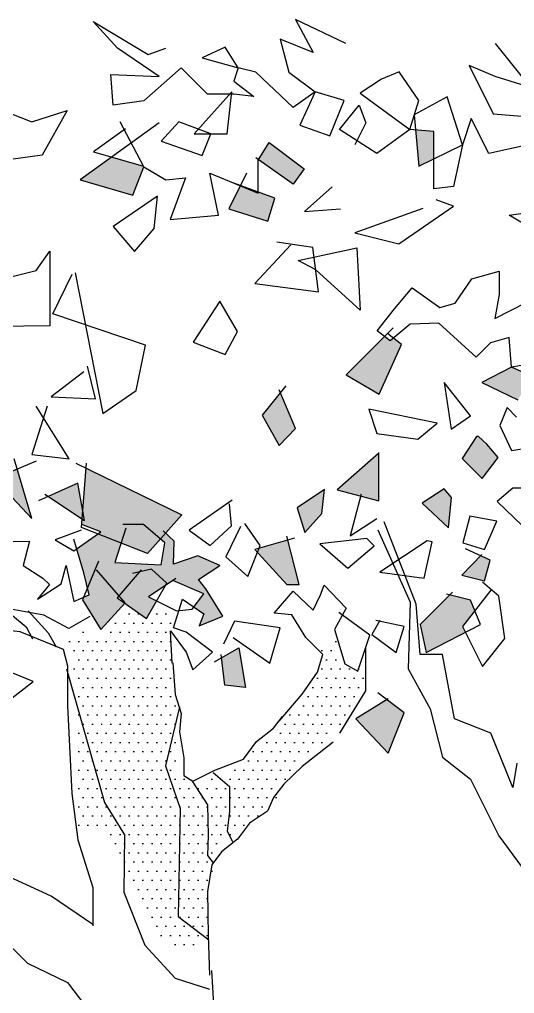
# Model space of a CAD drawing. Header units: centimetres. Extents: x -69 to 250, y -7 to 374.
# Drawn here: x 31.3 to 82.7, y 260.2 to 361.2 of the extents above; entities that cross this region are included whole.
import ezdxf

# ---------------------------------------------------------------- set-up
doc = ezdxf.new("R2010")
doc.units = ezdxf.units.CM
doc.header["$MEASUREMENT"] = 0

msp = doc.modelspace()

# ---------------------------------------------------------------- hatches: boundary and pattern name
at = {"linetype": 'Continuous'}
h = msp.add_hatch(color=256, dxfattribs=at)
h.paths.add_polyline_path([(31.04, 314.54), (29.12, 313.73), (28.87, 313.34), (32.55, 309.44)])
h.paths.add_polyline_path([(44.17, 345.89), (44.14, 345.96), (40.85, 346.9), (37.57, 344.53), (43.04, 342.94)])
h.paths.add_polyline_path([(2.06, 341.78), (-0.4, 340.8), (-0.81, 339.74), (2.56, 336.38), (4, 339.62)])
h.paths.add_polyline_path([(-14.97, 333.67), (-17.79, 328.05), (-9.78, 330)])
h.paths.add_polyline_path([(-40.26, 338.2), (-43.15, 337.34), (-38.46, 334.6), (-38.29, 336.72)])
h.paths.add_polyline_path([(-45.09, 328.55), (-50.01, 327.29), (-46.81, 323.3)])
h.paths.add_polyline_path([(-22.81, 321.93), (-26.35, 319.41), (-21.21, 318.96)])
h.paths.add_polyline_path([(-7.34, 281.76), (-13.41, 280.15), (-13.42, 279.81), (-9.78, 277.69), (-6.05, 278.67), (-6.44, 279.61), (-6.53, 279.64), (-6.48, 279.69)])
h.paths.add_polyline_path([(-4.17, 278.44), (-9.45, 277.53), (-7.34, 274.21), (-3.53, 275.51)])
h.paths.add_polyline_path([(11.68, 295.13), (10.14, 296.74), (9.7, 296.45), (9.15, 296.92), (7.83, 295.78), (7.69, 295.31), (9.41, 293.52)])
h.paths.add_polyline_path([(15.85, 297.87), (13.01, 299.55), (12.42, 299.09), (12.22, 299.4), (10.93, 298.83), (11.49, 297.59), (11.16, 297.38), (11.59, 296.45), (13.67, 294.28), (14.23, 294.46), (14.47, 295.35), (15.08, 294.73), (15.75, 294.94)])
h.paths.add_polyline_path([(19.49, 290.26), (17.81, 289.45), (17.45, 287.75), (17.49, 287.69), (21.21, 286.65)])
h.paths.add_polyline_path([(23.11, 287.17), (21.33, 289.27), (21.08, 284.04), (24.77, 284.59)])
h.paths.add_polyline_path([(29.19, 293.95), (29.09, 294.85), (26.79, 294.91), (26.54, 293.43), (25.27, 294.81), (24.35, 294.08), (25.4, 293.43), (25.11, 291.96), (25.88, 291.35), (27.58, 292.2)])
h.paths.add_polyline_path([(48.14, 309.82), (38.19, 314.65), (37.84, 310.23), (38.02, 309.22), (37.78, 309.38), (37.74, 308.82), (39.72, 308.06), (39.38, 307.82), (44.56, 305.8)])
h.paths.add_polyline_path([(88.2, 302.6), (84.75, 301.14), (84.99, 300.13), (88.57, 298.34)])
h.paths.add_polyline_path([(80.97, 315.77), (79.77, 317.13), (78.91, 317.92), (78.7, 317.92), (77.21, 315.65), (79.28, 313.58)])
h.paths.add_polyline_path([(57.78, 342.64), (56.04, 343.28), (56.04, 343.16), (54.18, 343.92), (52.99, 341.54), (57.05, 340.25)])
h.paths.add_polyline_path([(74.28, 349.54), (72.39, 349.72), (72.72, 345.96), (74.28, 346.72)])
h.paths.add_polyline_path([(93.93, 352.96), (90.98, 355.54), (88.58, 353.52), (91.72, 352.04)])
h.paths.add_polyline_path([(92.75, 350.68), (88.07, 350.22), (89.88, 346.18), (90.19, 346.22)])
h.paths.add_polyline_path([(99.13, 345.67), (96.52, 346.4), (94.57, 343.62), (98.68, 341.11)])
h.paths.add_polyline_path([(25.98, 349.21), (24.5, 350.97), (20.63, 350.33), (23.23, 346), (24.94, 347.27), (24.85, 347.52)])
h.paths.add_polyline_path([(21.61, 345.79), (20.09, 348.42), (16.02, 344.66), (16.74, 343.84), (16.69, 343.22), (18.79, 342.76)])
h.paths.add_polyline_path([(22.29, 322.77), (20.17, 324.03), (18.13, 320.43), (20.34, 319.46)])
h.paths.add_polyline_path([(6.55, 313.91), (6.3, 314.06), (-0.44, 309.82), (2.69, 306.99), (5.23, 309.22), (7.61, 311.31)])
h.paths.add_polyline_path([(7.98, 316.07), (8.42, 316.41), (7.4, 318.17), (7.1, 317.78), (5.5, 318.44), (3.21, 315.85), (6.94, 313.69), (8.23, 314.62)])
h.paths.add_polyline_path([(-3.04, 328.09), (-3.72, 324.1), (-0.07, 322.95)])
h.paths.add_polyline_path([(-0.33, 333.52), (-1.88, 330.76), (-0.31, 330.06), (1.69, 332.7)])
h.paths.add_polyline_path([(-22.34, 349.17), (-31.1, 351.19), (-30.51, 346.89), (-29.72, 346.35), (-29.87, 345.74), (-23.41, 346.54)])
h.paths.add_polyline_path([(5.79, 278.75), (4.35, 279.78), (3.44, 276.88), (5.14, 276.32)])
h.paths.add_polyline_path([(9.32, 283.22), (7.29, 282.24), (7.52, 280.29), (9.79, 279.15), (11.49, 281.04)])
h = msp.add_hatch(color=256, dxfattribs=at)
h.paths.add_polyline_path([(70.92, 327.47), (70.08, 328.14), (69.75, 327.86), (69.17, 328.3), (65.18, 324.32), (68.62, 322.31)])
h.paths.add_polyline_path([(97.65, 336.09), (98.22, 338.95), (97.67, 339.38), (95.25, 338.37)])
h.paths.add_polyline_path([(110.29, 331.26), (108.59, 332.74), (105.02, 331.26), (108.64, 326.98)])
h.paths.add_polyline_path([(129.89, 321.47), (131.26, 321.35), (132.72, 323.09), (127.83, 323.64)])
h.paths.add_polyline_path([(126.69, 331.29), (126.92, 334.6), (126.75, 334.74), (124.52, 333.58)])
h.paths.add_polyline_path([(102.1, 324.25), (101.6, 324.97), (98.45, 320.15), (102.78, 319.7)])
h.paths.add_polyline_path([(57.18, 348.4), (56.07, 346.63), (59.68, 344.08), (60.82, 345.67)])
h.paths.add_polyline_path([(80.13, 305.12), (79.13, 305.59), (77.19, 303.56), (79.54, 302.97)])
h.paths.add_polyline_path([(72.87, 298.45), (73.49, 295.53), (77.56, 297.64), (77.25, 298.24), (78.53, 299.89), (78.09, 300.96), (75.92, 301.5)])
h.paths.add_polyline_path([(56.15, 306.33), (55.97, 305.9), (59.03, 302.57), (60.3, 302.57), (59.13, 307.18)])
h = msp.add_hatch(color=256, dxfattribs=at)
h.paths.add_polyline_path([(86.01, 317.9), (85.35, 316.14), (87.13, 315.11), (88.08, 317.22), (87.79, 317.44), (87.21, 316.93)])
h.paths.add_polyline_path([(90.89, 322.01), (88.91, 319.28), (91.69, 318.77)])
h.paths.add_polyline_path([(84.42, 324.17), (82.33, 325.12), (79.25, 323.54), (83, 321.72)])
h.paths.add_polyline_path([(76.11, 311.6), (75.36, 312.5), (73.06, 311.01), (75.81, 308.46)])
h.paths.add_polyline_path([(68.58, 316.19), (64.25, 312.41), (68.58, 311.27)])
h = msp.add_hatch(color=256, dxfattribs=at)
h.paths.add_polyline_path([(4.07, 286.84), (1.17, 288.09), (0.44, 285.63), (2.96, 284.1), (4.17, 286.26)])
h.paths.add_polyline_path([(0.33, 294.28), (-2, 293.32), (-0.05, 291.87)])
h.paths.add_polyline_path([(-25.68, 273.87), (-29.68, 273.37), (-27.68, 271.54)])
h.paths.add_polyline_path([(-34.67, 276.86), (-40, 277.36), (-37.34, 274.7)])
h.paths.add_polyline_path([(27.39, 278.39), (24.27, 278.21), (25.74, 276.36), (26.82, 276.31)])
h.paths.add_polyline_path([(2.94, 299.72), (3.67, 300.39), (1.75, 301.46), (0.9, 298.25), (0.97, 298.16), (1.56, 298.53), (2.63, 297.39), (4.78, 298.53), (4.85, 298.72)])
h.paths.add_polyline_path([(17.52, 299.65), (17.27, 299.38), (15.09, 300.71), (16.7, 302.6), (14.42, 302.53), (14.71, 300.9), (13.01, 299.55), (14.98, 298.39), (15.94, 298.72), (19.8, 297.19), (21.14, 298.91), (21.82, 298.14), (22.82, 298.92), (21.52, 298.82), (21.24, 301.46), (19.61, 301.81), (18.23, 300.39), (20.67, 299.57), (18.59, 297.78)])
h.paths.add_polyline_path([(16.51, 293.24), (15.08, 294.73), (14.23, 294.46), (13.4, 291.39), (14.81, 291.73), (16.08, 291.03)])
h.paths.add_polyline_path([(54.05, 296.03), (52.26, 295), (52.6, 292.14), (54.74, 291.91)])
h.paths.add_polyline_path([(41.4, 301.21), (43.73, 303.89), (44.98, 304.18), (46.58, 302.73), (46.45, 302.51), (47.18, 303), (50.4, 301.62), (49.35, 300.25), (50.39, 299.53), (49.93, 298.31), (52.37, 299.3), (50.62, 302.12), (49.86, 303.11), (52.07, 304.56), (49.78, 305.55), (47.27, 304.71), (47.34, 307.07), (46.44, 307.91), (45.9, 307.31), (46.35, 306.92), (45.97, 304.63), (41.17, 304.86), (41.81, 306.87), (39.38, 307.82), (37.2, 306.3), (37.96, 303.8), (38.5, 301.51), (37.93, 301.27), (37.81, 300.98), (39.72, 297.93), (42.2, 300.64)])
h.paths.add_polyline_path([(37.34, 313.09), (34.26, 311.72), (37.78, 309.38), (37.84, 310.23)])
h.paths.add_polyline_path([(62.93, 312.45), (60.11, 310.52), (60.89, 307.97), (62.66, 309.93)])
h.paths.add_polyline_path([(59.91, 318.76), (58.37, 322.48), (56.47, 320.13), (58.24, 316.99)])
h = msp.add_hatch(color=256, dxfattribs=at)
h.paths.add_polyline_path([(71.2, 289.27), (69.4, 290.65), (66.19, 288.65), (69.53, 285.1)])
h.paths.add_polyline_path([(44.68, 301.32), (46.45, 302.51), (46.58, 302.73), (44.98, 304.18), (43.73, 303.89), (41.58, 301.42), (42.23, 300.67), (42.2, 300.64), (44.44, 299.07), (45.51, 300.9)])
h.paths.add_polyline_path([(-1.06, 281.24), (1.82, 277.69), (3.36, 279.64), (1.5, 283.77), (0.23, 282.96), (0.28, 282.88)])
h.paths.add_polyline_path([(-19.91, 283.24), (-17.64, 281.26), (-14.4, 282.31), (-16.18, 285.39)])
h.paths.add_polyline_path([(19.57, 274.95), (19.12, 273.41), (20.15, 272.82), (21.52, 272.34), (21.23, 274.29)])
h.paths.add_polyline_path([(-23.72, 279.8), (-21.86, 280.85), (-22.42, 281.79), (-22.35, 281.83), (-23.48, 283.2), (-25.83, 281.18)])
h = msp.add_hatch(dxfattribs=at)
h.set_pattern_fill('DOTS', color=256, scale=15.24, style=0)
h.set_pattern_definition([(0, (-60.2102, -1.4464), (0.47625, 0.9525), [0, -0.9525])])
edge = h.paths.add_edge_path()
edge.add_line((38.6, 298.16), (35.88, 296.93))
edge.add_line((35.88, 296.93), (36.94, 293.6))
edge.add_line((36.94, 293.6), (37.29, 277.2))
edge.add_line((37.29, 277.2), (39.83, 277.47))
edge.add_line((39.83, 277.47), (41.15, 274.49))
edge.add_line((41.15, 274.49), (45.01, 266.77))
edge.add_line((45.01, 266.77), (47.38, 264.58))
edge.add_line((47.38, 264.58), (50.8, 265.45))
edge.add_line((50.8, 265.45), (51.41, 275.01))
edge.add_line((51.41, 275.01), (57.38, 279.66))
edge.add_line((57.38, 279.66), (60.63, 284.39))
edge.add_line((60.63, 284.39), (64.84, 288.08))
edge.add_line((64.84, 288.08), (67.56, 292.73))
edge.add_line((67.56, 292.73), (67.12, 294.39))
edge.add_line((67.12, 294.39), (64.58, 294.65))
edge.add_line((64.58, 294.65), (64.23, 297.11))
edge.add_line((64.23, 297.11), (62.73, 296.14))
edge.add_line((62.73, 296.14), (61.33, 291.85))
edge.add_line((61.33, 291.85), (57.65, 287.2))
edge.add_line((57.65, 287.2), (53.7, 283.87))
edge.add_line((53.7, 283.87), (50.19, 281.85))
edge.add_line((50.19, 281.85), (47.9, 283.17))
edge.add_line((47.9, 283.17), (47.82, 288.69))
edge.add_line((47.82, 288.69), (47.03, 293.51))
edge.add_line((47.03, 293.51), (47.29, 299.56))
edge.add_line((47.29, 299.56), (45.62, 300.7))
edge.add_line((45.62, 300.7), (45.01, 299.13))
edge.add_line((45.01, 299.13), (42.99, 300.09))
edge.add_line((42.99, 300.09), (40.71, 298.16))
edge.add_line((40.71, 298.16), (39.74, 296.41))
edge.add_line((39.74, 296.41), (38.16, 298.25))

# ---------------------------------------------------------------- linework, layer by layer
for p, q in [((41.44, 358.2), (38.93, 360.94)), ((38.93, 360.94), (44.64, 357.52)), ((65.16, 358.66), (59.91, 361.16)), ((59.91, 361.16), (61.74, 357.75)), ((61.74, 357.75), (58.32, 359.11)), ((58.32, 359.11), (59.23, 355.7)), ((80.66, 358.66), (84.31, 354.1)), ((45.78, 355.24), (41.44, 358.2)), ((44.64, 357.52), (46.46, 358.2)), ((52.62, 358.31), (50.22, 357.2)), ((53.98, 356.15), (52.62, 358.31)), ((50.22, 357.2), (53.98, 356.15)), ((40.99, 352.28), (40.76, 355.47)), ((40.76, 355.47), (45.78, 355.24)), ((48.06, 356.15), (44.18, 352.73)), ((50.79, 353.42), (48.06, 356.15)), ((53.98, 356.15), (53.53, 354.78)), ((55.81, 355.7), (53.98, 356.15)), ((59.68, 352.05), (55.81, 355.7)), ((59.23, 355.7), (61.96, 353.65)), ((70.69, 355.73), (68.85, 354.99)), ((72.72, 352.78), (70.69, 355.73)), ((80.66, 355.24), (77.93, 356.38)), ((77.93, 356.38), (80.43, 351.37)), ((53.53, 354.78), (55.58, 353.19)), ((68.85, 354.99), (66.64, 353.52)), ((84.31, 354.1), (80.66, 355.24)), ((53.3, 353.65), (49.42, 349.32)), ((52.84, 349.32), (53.3, 353.65)), ((61.96, 353.65), (59.68, 352.05)), ((61.96, 353.65), (60.37, 350.2)), ((64.98, 352.78), (61.96, 353.65)), ((66.64, 353.52), (71.77, 349.77)), ((44.18, 352.73), (40.99, 352.28)), ((53.53, 353.42), (50.79, 353.42)), ((55.58, 353.19), (53.53, 353.42)), ((63.5, 349.09), (64.98, 352.78)), ((71.77, 349.77), (72.72, 352.78)), ((75.67, 353.15), (72.25, 351.28)), ((77.24, 348.18), (75.67, 353.15)), ((29.29, 351.84), (32.54, 350.54)), ((32.54, 350.54), (36.22, 351.73)), ((36.22, 351.73), (33.62, 347.08)), ((64.47, 349.77), (66.53, 352.28)), ((66.53, 352.28), (67.21, 350.46)), ((45.78, 350.46), (37.57, 344.53)), ((44.14, 345.96), (41.74, 350.57)), ((47.82, 350.57), (45.98, 348.54)), ((51.13, 349.32), (47.82, 350.57)), ((67.21, 350.46), (66.07, 348.18)), ((72.25, 351.28), (72.72, 345.96)), ((78.15, 350.91), (77.24, 348.18)), ((79.98, 347.27), (78.15, 350.91)), ((80.43, 351.37), (83.4, 351.14)), ((42.29, 349.83), (38.97, 347.43)), ((60.37, 350.2), (63.5, 349.09)), ((68.35, 347.27), (64.47, 349.77)), ((71.77, 349.77), (68.35, 347.27)), ((74.28, 349.54), (71.77, 349.77)), ((74.28, 343.62), (74.28, 349.54)), ((45.98, 348.54), (50.22, 347.07)), ((49.42, 349.32), (52.84, 349.32)), ((50.22, 347.07), (51.13, 349.32)), ((56.04, 346.58), (57.18, 348.4)), ((57.18, 348.4), (60.82, 345.67)), ((38.97, 347.43), (44.14, 345.96)), ((72.72, 345.96), (77.24, 348.18)), ((77.24, 348.18), (76.33, 343.85)), ((84.08, 348.18), (79.98, 347.27)), ((33.62, 347.08), (30.37, 346.65)), ((59.68, 344.08), (55.81, 346.81)), ((56.04, 343.16), (56.04, 346.58)), ((43.04, 342.94), (44.18, 345.9)), ((44.18, 345.9), (46.46, 344.53)), ((60.82, 345.67), (59.68, 344.08)), ((37.57, 344.53), (43.04, 342.94)), ((46.46, 344.53), (48.51, 344.76)), ((48.51, 344.76), (46.92, 340.43)), ((51.93, 340.89), (51.02, 345.22)), ((51.02, 345.22), (56.04, 343.16)), ((54.83, 345.22), (52.99, 341.54)), ((57.78, 342.64), (53.53, 344.19)), ((63.74, 343.82), (60.87, 341.24)), ((76.33, 343.85), (74.28, 343.62)), ((45.61, 342.83), (41, 339.69)), ((45.24, 339.51), (45.61, 342.83)), ((57.05, 340.25), (57.78, 342.64)), ((76.33, 341.8), (74.51, 342.48)), ((52.99, 341.54), (57.05, 340.25)), ((60.87, 341.24), (64.6, 341.53)), ((73.14, 341.57), (66.07, 339.06)), ((70.63, 337.92), (76.33, 341.8)), ((82.1, 340.89), (85.41, 341.35)), ((46.92, 340.43), (51.93, 340.89)), ((85.64, 338.72), (82.1, 340.89)), ((41, 339.69), (43.21, 337.11)), ((43.21, 337.11), (45.24, 339.51)), ((66.07, 339.06), (70.63, 337.92)), ((59.44, 337.8), (55.71, 333.78)), ((61.73, 337.51), (58, 338.09)), ((60.18, 336.19), (66.27, 337.48)), ((62.31, 332.92), (61.73, 337.51)), ((66.27, 337.48), (66.64, 331.03)), ((33.01, 335.13), (34.43, 337.14)), ((34.43, 337.14), (34.43, 329.4)), ((62.02, 335.22), (60.18, 336.19)), ((21.47, 332.3), (33.01, 335.13)), ((34.73, 330.66), (36.74, 334.76)), ((37.04, 334.91), (39.94, 320.31)), ((66.64, 331.03), (62.02, 335.22)), ((76.5, 331.75), (78.21, 334.26)), ((78.21, 334.26), (81.07, 335.06)), ((81.07, 335.06), (81.07, 332.66)), ((55.71, 333.78), (62.31, 332.92)), ((70.21, 331.18), (72.04, 333.35)), ((72.04, 333.35), (74.9, 331.29)), ((81.07, 332.66), (80.61, 330.15)), ((52.07, 331.95), (49.3, 327.72)), ((53.91, 328.82), (52.07, 331.95)), ((74.9, 331.29), (76.5, 331.75)), ((80.61, 330.15), (83.93, 331.86)), ((44.34, 327.39), (34.73, 330.66)), ((68.38, 328.89), (70.21, 331.18)), ((34.43, 329.4), (25.94, 329.32)), ((71.81, 329.58), (69.75, 327.86)), ((74.78, 329.69), (71.81, 329.58)), ((78.67, 326.15), (74.78, 329.69)), ((52.62, 326.43), (53.91, 328.82)), ((70.06, 329.19), (65.18, 324.32)), ((69.75, 327.86), (68.38, 328.89)), ((70.92, 327.47), (69.48, 328.62)), ((82.1, 328.21), (80.15, 327.64)), ((82.33, 325.12), (82.1, 328.21)), ((43.37, 322.7), (44.34, 327.39)), ((49.3, 327.72), (52.62, 326.43)), ((68.62, 322.31), (70.92, 327.47)), ((80.15, 327.64), (78.67, 326.15)), ((39.15, 321.84), (38.35, 325.22)), ((85.64, 325.69), (82.33, 325.12)), ((37.95, 324.63), (34.57, 322.04)), ((65.18, 324.32), (68.62, 322.31)), ((82.33, 325.12), (79.25, 323.54)), ((84.42, 324.17), (82.33, 325.12)), ((58.93, 323.17), (56.47, 320.13)), ((75.35, 323.53), (76.09, 318.7)), ((78.08, 320.06), (75.35, 323.53)), ((79.25, 323.54), (83, 321.72)), ((39.94, 320.31), (43.37, 322.7)), ((59.91, 318.76), (58.24, 322.78)), ((34.57, 322.04), (39.15, 321.84)), ((34.15, 321.06), (32.55, 316.05)), ((36.43, 315.6), (33.01, 321.06)), ((56.47, 320.13), (58.24, 316.99)), ((74.61, 319.32), (67.54, 320.77)), ((67.54, 320.77), (68.37, 318.25)), ((81.88, 320.93), (81.14, 319.07)), ((82.87, 319.94), (81.88, 320.93)), ((72.62, 317.67), (74.61, 319.32)), ((76.09, 318.7), (78.08, 320.06)), ((58.24, 316.99), (59.91, 318.76)), ((68.37, 318.25), (72.62, 317.67)), ((81.14, 319.07), (82.34, 316.47)), ((78.7, 317.92), (77.21, 315.65)), ((78.91, 317.92), (78.7, 317.92)), ((79.77, 317.13), (78.91, 317.92)), ((80.97, 315.77), (79.77, 317.13)), ((68.58, 316.19), (64.25, 312.41)), ((68.58, 311.27), (68.58, 316.28)), ((82.34, 316.47), (83.87, 316.72)), ((33.01, 315.37), (28.67, 313.54)), ((32.55, 309.44), (30.73, 315.6)), ((32.55, 316.05), (36.43, 315.6)), ((37.11, 315.18), (48.14, 309.82)), ((37.71, 308.48), (38.23, 315.18)), ((77.21, 315.65), (79.28, 313.58)), ((79.28, 313.58), (80.97, 315.77)), ((28.67, 313.54), (32.55, 309.44)), ((37.34, 313.09), (33.23, 311.27)), ((38.02, 309.22), (37.34, 313.09)), ((62.93, 312.45), (60.11, 310.52)), ((62.66, 309.93), (62.93, 312.45)), ((64.25, 312.41), (68.58, 311.27)), ((75.36, 312.5), (73.06, 311.01)), ((76.11, 311.6), (75.36, 312.5)), ((82.49, 312.58), (80.85, 311.18)), ((85.33, 312.58), (82.49, 312.58)), ((33.92, 311.95), (38.02, 309.22)), ((53.36, 311.34), (48.87, 308.22)), ((66.75, 311.95), (65.61, 307.62)), ((75.81, 308.46), (76.11, 311.6)), ((80.85, 311.18), (83.47, 308.66)), ((53.29, 308.67), (53.06, 310.96)), ((60.11, 310.52), (60.89, 307.97)), ((73.06, 311.01), (75.81, 308.46)), ((48.14, 309.82), (44.56, 305.8)), ((60.89, 307.97), (62.66, 309.93)), ((65.61, 307.62), (68.35, 309.44)), ((72.45, 300.54), (69.11, 309.09)), ((78, 309.68), (77.28, 306.89)), ((80.82, 309.15), (78, 309.68)), ((79.54, 306.2), (80.82, 309.15)), ((37.66, 308.22), (34.99, 307.22)), ((36.9, 306.08), (39.72, 308.06)), ((44.56, 305.8), (37.71, 308.48)), ((39.72, 308.06), (37.74, 308.82)), ((42.31, 308.44), (41.17, 304.86)), ((44.14, 308.82), (42.01, 308.82)), ((46.35, 306.92), (44.14, 308.82)), ((47.34, 307.07), (46.2, 308.14)), ((48.87, 308.22), (51.08, 306.62)), ((51.08, 306.62), (53.29, 308.67)), ((54.2, 308.6), (52.68, 305.47)), ((56.26, 306.62), (54.66, 308.9)), ((68.48, 308.26), (71.82, 300.75)), ((28.89, 307), (32.32, 307.07)), ((32.32, 307.07), (31.64, 304.56)), ((34.99, 307.22), (36.9, 306.08)), ((37.96, 303.8), (36.9, 307.3)), ((47.27, 304.71), (47.34, 307.07)), ((59.81, 307.38), (55.69, 306.2)), ((60.3, 302.57), (59.03, 307.58)), ((67.31, 307.34), (62.43, 306.8)), ((68.07, 306.59), (67.31, 307.34)), ((73.57, 307.13), (68.69, 303.88)), ((73.29, 303.25), (74.12, 307.01)), ((74.12, 307.01), (73.57, 307.13)), ((45.97, 304.63), (46.35, 306.92)), ((54.97, 303.42), (56.26, 306.62)), ((55.69, 306.2), (59.03, 302.57)), ((62.43, 306.8), (65.35, 304.29)), ((65.35, 304.29), (68.07, 306.59)), ((77.28, 306.89), (79.54, 306.2)), ((80.13, 305.12), (77.58, 306.3)), ((39.49, 305.02), (37.81, 300.98)), ((49.78, 305.55), (47.27, 304.71)), ((52.07, 304.56), (49.78, 305.55)), ((52.68, 305.47), (54.97, 303.42)), ((79.25, 305.71), (77.19, 303.56)), ((79.54, 302.97), (80.13, 305.12)), ((31.64, 304.56), (33.7, 303.26)), ((35.6, 302.65), (36.13, 304.56)), ((36.13, 304.56), (36.9, 300.83)), ((42.23, 300.67), (39.26, 304.1)), ((41.17, 304.86), (45.97, 304.63)), ((43.91, 304.1), (41.4, 301.21)), ((44.98, 304.18), (43, 303.72)), ((46.58, 302.73), (44.98, 304.18)), ((49.86, 303.11), (52.07, 304.56)), ((33.7, 303.26), (34.38, 302.58)), ((38.5, 301.51), (37.96, 303.8)), ((47.5, 303.22), (44.68, 301.32)), ((50.4, 301.62), (47.2, 302.99)), ((50.62, 302.12), (49.86, 303.11)), ((68.69, 303.88), (73.29, 303.25)), ((77.19, 303.56), (79.54, 302.97)), ((33.16, 301.05), (35.6, 302.65)), ((34.38, 302.58), (33.16, 301.05)), ((44.44, 299.07), (46.58, 302.73)), ((52.37, 299.3), (50.62, 302.12)), ((59.03, 302.57), (60.3, 302.57)), ((62.51, 301.51), (62.89, 302.5)), ((62.89, 302.5), (65.18, 300.14)), ((80.18, 302), (77.25, 298.24)), ((81.01, 301.37), (79.34, 302.83)), ((36.9, 300.83), (38.5, 301.51)), ((37.81, 300.98), (39.72, 297.93)), ((41.4, 301.21), (44.44, 299.07)), ((44.68, 301.32), (47.58, 299.87)), ((47.27, 298.08), (48.18, 301.05)), ((48.18, 301.05), (50.39, 299.53)), ((49.18, 300.02), (50.4, 301.62)), ((57.71, 299.61), (59.69, 301.89)), ((59.69, 301.89), (61.75, 299.91)), ((61.75, 299.91), (62.51, 301.51)), ((76.21, 301.79), (72.87, 298.45)), ((78.09, 300.96), (75.58, 301.58)), ((79.13, 298.45), (78.09, 300.96)), ((81.64, 296.99), (81.01, 301.37)), ((33.79, 299.41), (29.62, 300.18)), ((29.74, 300.02), (31.95, 298.19)), ((39.72, 297.93), (42.23, 300.67)), ((47.58, 299.87), (49.18, 300.02)), ((65.18, 300.14), (63.96, 297.93)), ((71.82, 300.75), (71.62, 293.86)), ((72.87, 295.32), (72.45, 300.54)), ((32.18, 299.87), (34.24, 297.58)), ((36.41, 298.03), (33.79, 299.41)), ((38.57, 299.26), (36.41, 298.03)), ((50.39, 299.53), (49.93, 298.31)), ((49.93, 298.31), (52.37, 299.3)), ((59.54, 299.45), (57.71, 299.61)), ((60.99, 297.09), (59.54, 299.45)), ((67.62, 297.32), (64.42, 299.68)), ((25.76, 298.33), (31.32, 297.72)), ((31.95, 298.19), (32.64, 296.97)), ((48.56, 297.63), (47.27, 298.08)), ((53.59, 298.77), (52.45, 296.41)), ((58.32, 298.08), (53.59, 298.77)), ((57.25, 294.43), (58.32, 298.08)), ((63.96, 297.93), (65.03, 294.35)), ((68.69, 298.87), (67.86, 297.41)), ((71.2, 298.24), (68.27, 298.87)), ((70.36, 295.53), (71.2, 298.24)), ((72.87, 298.45), (73.49, 295.53)), ((73.49, 295.53), (79.13, 298.45)), ((77.25, 298.24), (79.34, 294.07)), ((31.32, 297.72), (35.79, 295.87)), ((34.24, 297.58), (35.08, 296.14)), ((47.11, 294.43), (46.96, 297.78)), ((46.96, 297.78), (48.56, 295.57)), ((51.31, 295.57), (48.56, 297.63)), ((53.44, 297.09), (57.25, 294.43)), ((62.74, 295.34), (60.99, 297.09)), ((66.4, 293.59), (67.62, 297.32)), ((67.86, 297.41), (70.36, 295.53)), ((79.34, 294.07), (81.64, 296.99)), ((51.53, 294.58), (54.05, 296.03)), ((54.05, 296.03), (54.74, 291.91)), ((67.23, 291.57), (67.23, 296.16)), ((35.79, 295.87), (36.26, 294.17)), ((48.56, 295.57), (49.25, 293.74)), ((49.25, 293.74), (51.31, 295.57)), ((52.6, 292.14), (52.22, 295.34)), ((62.21, 293.51), (62.74, 295.34)), ((75.17, 295.32), (72.87, 295.32)), ((76.42, 288.65), (75.17, 295.32)), ((32.7, 292.52), (29.19, 293.95)), ((36.26, 294.17), (36.26, 290.01)), ((47.2, 294.46), (47.43, 291.18)), ((65.03, 294.35), (66.4, 293.59)), ((71.62, 293.86), (73.91, 289.69)), ((36.14, 293.85), (40.11, 279.99)), ((60.61, 291.23), (62.21, 293.51)), ((29.57, 290.12), (32.7, 292.52)), ((54.74, 291.91), (52.6, 292.14)), ((47.43, 291.18), (48.04, 289.2)), ((58.24, 288.41), (60.61, 291.23)), ((64.52, 287.18), (67.23, 291.57)), ((71.2, 289.27), (68.48, 291.36)), ((36.26, 290.01), (36.72, 280.91)), ((47.88, 289.89), (46.43, 283.79)), ((69.53, 290.73), (66.19, 288.65)), ((48.04, 289.2), (47.88, 287.3)), ((57.64, 287.68), (58.56, 288.9)), ((69.53, 285.1), (71.2, 289.27)), ((73.91, 289.69), (75.17, 284.68)), ((66.19, 288.65), (69.53, 285.1)), ((80.18, 287.18), (76.42, 288.65)), ((47.88, 287.3), (48.34, 284.63)), ((55.89, 286.31), (57.64, 287.68)), ((82.47, 281.55), (80.18, 287.18)), ((54.52, 284.48), (55.89, 286.31)), ((63.82, 286.23), (60.61, 283.72)), ((46.43, 283.79), (47.96, 279.38)), ((48.34, 284.63), (48.34, 282.8)), ((51.54, 283.34), (54.52, 284.48)), ((75.17, 284.68), (78.09, 282.39)), ((82.89, 284.06), (82.47, 281.55)), ((48.34, 282.8), (49.26, 282.2)), ((49.26, 282.2), (51.54, 283.34)), ((51.39, 283.11), (53.07, 281.66)), ((60.61, 283.72), (58.71, 281.89)), ((49.18, 282.2), (50.78, 279.76)), ((58.71, 281.89), (57.64, 280.52)), ((78.09, 282.39), (81.01, 276.54)), ((36.72, 280.91), (37.34, 276.13)), ((53.07, 281.66), (53.07, 279.07)), ((40.11, 279.99), (42.17, 276.63)), ((50.78, 279.76), (50.86, 276.56)), ((57.64, 280.52), (57.03, 279.07)), ((47.96, 279.38), (47.73, 268.18)), ((53.07, 279.07), (52.84, 277.01)), ((57.03, 279.07), (55.13, 277.85)), ((55.13, 277.85), (53.91, 276.18)), ((52.84, 277.01), (53.37, 275.95)), ((37.34, 276.13), (38.88, 271.19)), ((42.17, 276.63), (42.09, 270.69)), ((50.86, 276.56), (50.78, 274.5)), ((53.91, 276.18), (52.23, 274.88)), ((81.01, 276.54), (83.94, 272.58)), ((52.23, 274.88), (51.24, 273.51)), ((50.78, 274.5), (51.39, 273.74)), ((34.56, 270.27), (28.54, 273.04)), ((51.24, 273.51), (50.78, 270.77)), ((38.88, 271.19), (38.88, 267.19)), ((42.09, 270.69), (44.3, 265.21)), ((50.78, 270.77), (50.86, 266.2)), ((38.88, 267.34), (34.56, 270.27)), ((47.73, 268.18), (50.93, 265.74)), ((50.86, 266.2), (51.01, 262.08)), ((30.24, 265.18), (32.09, 263.33)), ((44.3, 265.21), (47.43, 261.78)), ((32.09, 263.33), (36.26, 261.33)), ((51.21, 262.56), (51.75, 253.29)), ((47.43, 261.78), (51.01, 260.64)), ((36.26, 261.33), (38.11, 258.86))]:
    msp.add_line(p, q)

doc.saveas('drawing.dxf')
